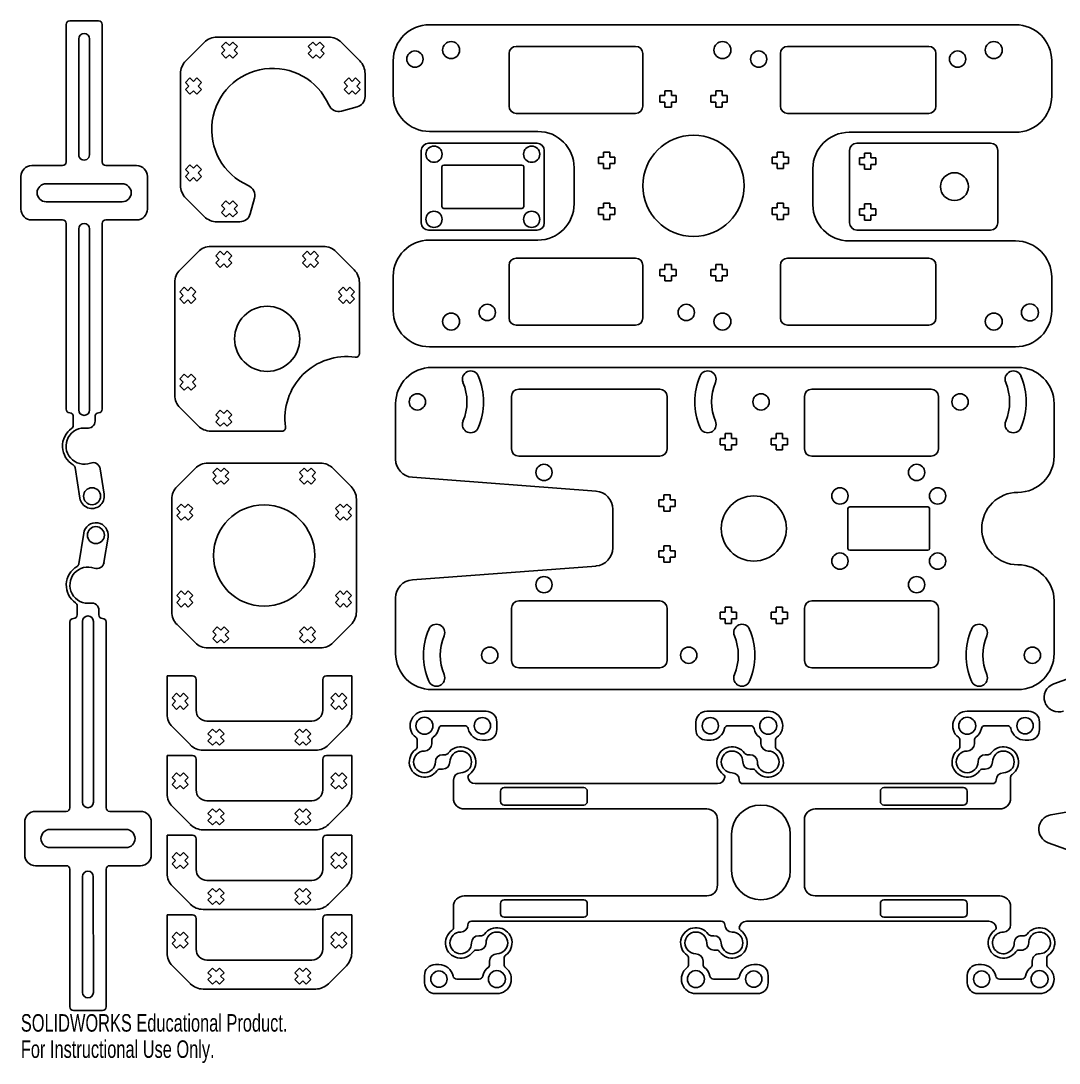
# Model space of a CAD drawing. Header units: millimetres. Extents: x -192 to 283, y -242 to 46.
# Drawn here: x -191.6 to 95.4, y -242.2 to 45.8 of the extents above; entities that cross this region are included whole.
import ezdxf

# ---------------------------------------------------------------- set-up
doc = ezdxf.new("R2010")
doc.units = ezdxf.units.MM
doc.styles.add('SLDTEXTSTYLE0', font='TXT', dxfattribs={"width": 0.7})

msp = doc.modelspace()

# ---------------------------------------------------------------- linework, layer by layer
at = {"color": 7, "linetype": 'Continuous'}
for p, q in [((-179.09, 44.8), (-179.09, 6.8)), ((-170.09, 45.8), (-178.09, 45.8)), ((-169.09, 6.8), (-169.09, 44.8)), ((83.34, 44.73), (-78.66, 44.73)), ((-175.59, 40.8), (-175.6, 8.8)), ((-172.64, 8.8), (-172.59, 40.8)), ((-106.52, 41.28), (-137.38, 41.28)), ((-140.91, 39.81), (-145.98, 34.74)), ((-134.9, 39.95), (-136.17, 38.67)), ((-136.17, 38.67), (-135.22, 37.72)), ((-135.22, 37.72), (-136.17, 36.76)), ((-133.95, 38.99), (-134.9, 39.95)), ((-132.99, 39.95), (-133.95, 38.99)), ((-131.72, 38.67), (-132.99, 39.95)), ((-132.67, 37.72), (-131.72, 38.67)), ((-131.72, 36.76), (-132.67, 37.72)), ((-110.9, 39.95), (-112.17, 38.67)), ((-112.17, 38.67), (-111.22, 37.72)), ((-111.22, 37.72), (-112.17, 36.76)), ((-109.95, 38.99), (-110.9, 39.95)), ((-108.99, 39.95), (-109.95, 38.99)), ((-107.72, 38.67), (-108.99, 39.95)), ((-108.67, 37.72), (-107.72, 38.67)), ((-107.72, 36.76), (-108.67, 37.72)), ((-97.91, 34.74), (-102.98, 39.81)), ((-21.66, 38.73), (-54.66, 38.73)), ((59.34, 38.73), (20.34, 38.73)), ((-136.17, 36.76), (-134.9, 35.49)), ((-134.9, 35.49), (-133.95, 36.45)), ((-133.95, 36.45), (-132.99, 35.49)), ((-132.99, 35.49), (-131.72, 36.76)), ((-112.17, 36.76), (-110.9, 35.49)), ((-110.9, 35.49), (-109.95, 36.45)), ((-109.95, 36.45), (-108.99, 35.49)), ((-108.99, 35.49), (-107.72, 36.76)), ((-88.66, 34.73), (-88.66, 25.23)), ((-56.66, 36.73), (-56.66, 22.23)), ((-19.66, 22.23), (-19.66, 36.73)), ((18.34, 36.73), (18.34, 22.23)), ((61.34, 22.23), (61.34, 36.73)), ((93.34, 25), (93.34, 34.73)), ((-147.45, 31.21), (-147.45, 0.35)), ((-144.84, 30.01), (-146.12, 28.73)), ((-143.89, 29.05), (-144.84, 30.01)), ((-142.93, 30.01), (-143.89, 29.05)), ((-141.66, 28.73), (-142.93, 30.01)), ((-100.96, 30.01), (-102.23, 28.73)), ((-100.01, 29.05), (-100.96, 30.01)), ((-99.05, 30.01), (-100.01, 29.05)), ((-97.78, 28.73), (-99.05, 30.01)), ((-96.45, 24.91), (-96.45, 31.21)), ((-146.12, 28.73), (-145.16, 27.78)), ((-145.16, 27.78), (-146.12, 26.82)), ((-146.12, 26.82), (-144.84, 25.55)), ((-144.84, 25.55), (-143.89, 26.5)), ((-143.89, 26.5), (-142.93, 25.55)), ((-142.93, 25.55), (-141.66, 26.82)), ((-142.62, 27.78), (-141.66, 28.73)), ((-141.66, 26.82), (-142.62, 27.78)), ((-102.23, 28.73), (-101.28, 27.78)), ((-101.28, 27.78), (-102.23, 26.82)), ((-102.23, 26.82), (-100.96, 25.55)), ((-100.96, 25.55), (-100.01, 26.5)), ((-100.01, 26.5), (-99.05, 25.55)), ((-99.05, 25.55), (-97.78, 26.82)), ((-98.73, 27.78), (-97.78, 28.73)), ((-97.78, 26.82), (-98.73, 27.78)), ((-13.59, 26.48), (-13.59, 25.13)), ((-11.79, 26.48), (-13.59, 26.48)), ((-11.79, 25.13), (-11.79, 26.48)), ((0.47, 26.48), (0.47, 25.13)), ((2.27, 26.48), (0.47, 26.48)), ((2.27, 25.13), (2.27, 26.48)), ((-14.94, 25.13), (-14.94, 23.33)), ((-13.59, 25.13), (-14.94, 25.13)), ((-14.94, 23.33), (-13.59, 23.33)), ((-13.59, 23.33), (-13.59, 21.98)), ((-10.44, 25.13), (-11.79, 25.13)), ((-11.79, 23.33), (-10.44, 23.33)), ((-11.79, 21.98), (-11.79, 23.33)), ((-10.44, 23.33), (-10.44, 25.13)), ((-0.88, 25.13), (-0.88, 23.33)), ((0.47, 25.13), (-0.88, 25.13)), ((-0.88, 23.33), (0.47, 23.33)), ((0.47, 23.33), (0.47, 21.98)), ((3.62, 25.13), (2.27, 25.13)), ((2.27, 23.33), (3.62, 23.33)), ((2.27, 21.98), (2.27, 23.33)), ((3.62, 23.33), (3.62, 25.13)), ((-102.95, 20.87), (-98.67, 22.01)), ((-54.66, 20.23), (-21.66, 20.23)), ((-13.59, 21.98), (-11.79, 21.98)), ((0.47, 21.98), (2.27, 21.98)), ((20.34, 20.23), (59.34, 20.23)), ((-78.66, 15.23), (-48.66, 15.23)), ((37.34, 15), (83.34, 15)), ((-48.9, 11.96), (-78.9, 11.96)), ((76.47, 12), (39.47, 12)), ((-80.9, 9.96), (-80.9, -10.04)), ((-46.9, -10.04), (-46.9, 9.96)), ((-30.56, 9.51), (-30.56, 8.16)), ((-28.76, 9.51), (-30.56, 9.51)), ((-28.76, 8.16), (-28.76, 9.51)), ((17.44, 9.51), (17.44, 8.16)), ((19.24, 9.51), (17.44, 9.51)), ((19.24, 8.16), (19.24, 9.51)), ((37.47, 10), (37.47, -10)), ((41.57, 9.28), (41.57, 7.93)), ((43.37, 9.28), (41.57, 9.28)), ((43.37, 7.93), (43.37, 9.28)), ((78.47, -10), (78.47, 10)), ((-180.09, 5.8), (-188.59, 5.8)), ((-159.59, 5.8), (-168.09, 5.8)), ((-144.84, 6.01), (-146.12, 4.73)), ((-143.89, 5.05), (-144.84, 6.01)), ((-142.93, 6.01), (-143.89, 5.05)), ((-141.66, 4.73), (-142.93, 6.01)), ((-53.1, 5.96), (-74.7, 5.96)), ((-31.91, 8.16), (-31.91, 6.36)), ((-30.56, 8.16), (-31.91, 8.16)), ((-31.91, 6.36), (-30.56, 6.36)), ((-30.56, 6.36), (-30.56, 5.01)), ((-27.41, 8.16), (-28.76, 8.16)), ((-28.76, 6.36), (-27.41, 6.36)), ((-28.76, 5.01), (-28.76, 6.36)), ((-27.41, 6.36), (-27.41, 8.16)), ((16.09, 8.16), (16.09, 6.36)), ((17.44, 8.16), (16.09, 8.16)), ((16.09, 6.36), (17.44, 6.36)), ((17.44, 6.36), (17.44, 5.01)), ((20.59, 8.16), (19.24, 8.16)), ((19.24, 6.36), (20.59, 6.36)), ((19.24, 5.01), (19.24, 6.36)), ((20.59, 6.36), (20.59, 8.16)), ((40.22, 7.93), (40.22, 6.13)), ((41.57, 7.93), (40.22, 7.93)), ((40.22, 6.13), (41.57, 6.13)), ((41.57, 6.13), (41.57, 4.78)), ((44.72, 7.93), (43.37, 7.93)), ((43.37, 4.78), (43.37, 6.13)), ((43.37, 6.13), (44.72, 6.13)), ((44.72, 6.13), (44.72, 7.93)), ((-146.12, 4.73), (-145.16, 3.78)), ((-145.16, 3.78), (-146.12, 2.82)), ((-142.62, 3.78), (-141.66, 4.73)), ((-141.66, 2.82), (-142.62, 3.78)), ((-75.2, 5.46), (-75.2, -5.54)), ((-52.6, -5.54), (-52.6, 5.46)), ((-38.66, 5.23), (-38.66, -4.77)), ((-30.56, 5.01), (-28.76, 5.01)), ((17.44, 5.01), (19.24, 5.01)), ((27.34, -5), (27.34, 5)), ((41.57, 4.78), (43.37, 4.78)), ((-191.59, 2.8), (-191.59, -6.2)), ((-163.59, 0.8), (-184.59, 0.8)), ((-156.59, -6.2), (-156.59, 2.8)), ((-146.12, 2.82), (-144.84, 1.55)), ((-144.84, 1.55), (-143.89, 2.5)), ((-143.89, 2.5), (-142.93, 1.55)), ((-142.93, 1.55), (-141.66, 2.82)), ((-184.59, -4.2), (-163.59, -4.2)), ((-145.98, -3.19), (-140.91, -8.26)), ((-134.9, -3.94), (-136.17, -5.21)), ((-136.17, -5.21), (-135.22, -6.16)), ((-133.95, -4.89), (-134.9, -3.94)), ((-132.99, -3.94), (-133.95, -4.89)), ((-131.72, -5.21), (-132.99, -3.94)), ((-132.67, -6.16), (-131.72, -5.21)), ((-128.18, -7.5), (-127.04, -3.22)), ((-30.56, -4.55), (-30.56, -5.9)), ((-28.76, -4.55), (-30.56, -4.55)), ((-28.76, -5.9), (-28.76, -4.55)), ((17.44, -4.55), (17.44, -5.9)), ((19.24, -4.55), (17.44, -4.55)), ((19.24, -5.9), (19.24, -4.55)), ((41.57, -4.78), (41.57, -6.13)), ((43.37, -4.78), (41.57, -4.78)), ((43.37, -6.13), (43.37, -4.78)), ((-135.22, -6.16), (-136.17, -7.12)), ((-136.17, -7.12), (-134.9, -8.39)), ((-134.9, -8.39), (-133.95, -7.44)), ((-133.95, -7.44), (-132.99, -8.39)), ((-132.99, -8.39), (-131.72, -7.12)), ((-131.72, -7.12), (-132.67, -6.16)), ((-74.7, -6.04), (-53.1, -6.04)), ((-31.91, -5.9), (-31.91, -7.7)), ((-30.56, -5.9), (-31.91, -5.9)), ((-31.91, -7.7), (-30.56, -7.7)), ((-30.56, -7.7), (-30.56, -9.05)), ((-27.41, -5.9), (-28.76, -5.9)), ((-28.76, -7.7), (-27.41, -7.7)), ((-28.76, -9.05), (-28.76, -7.7)), ((-27.41, -7.7), (-27.41, -5.9)), ((16.09, -5.9), (16.09, -7.7)), ((17.44, -5.9), (16.09, -5.9)), ((16.09, -7.7), (17.44, -7.7)), ((17.44, -7.7), (17.44, -9.05)), ((20.59, -5.9), (19.24, -5.9)), ((19.24, -7.7), (20.59, -7.7)), ((19.24, -9.05), (19.24, -7.7)), ((20.59, -7.7), (20.59, -5.9)), ((40.22, -6.13), (40.22, -7.93)), ((41.57, -6.13), (40.22, -6.13)), ((40.22, -7.93), (41.57, -7.93)), ((41.57, -7.93), (41.57, -9.28)), ((44.72, -6.13), (43.37, -6.13)), ((43.37, -7.93), (44.72, -7.93)), ((43.37, -9.28), (43.37, -7.93)), ((44.72, -7.93), (44.72, -6.13)), ((-188.59, -9.2), (-180.09, -9.2)), ((-179.09, -10.2), (-179.09, -61.51)), ((-169.09, -61.51), (-169.09, -10.2)), ((-168.09, -9.2), (-159.59, -9.2)), ((-137.38, -9.72), (-131.08, -9.72)), ((-30.56, -9.05), (-28.76, -9.05)), ((17.44, -9.05), (19.24, -9.05)), ((41.57, -9.28), (43.37, -9.28)), ((-175.59, -11.7), (-175.59, -61.7)), ((-172.59, -61.7), (-172.59, -11.7)), ((-78.9, -12.04), (-48.9, -12.04)), ((39.47, -12), (76.47, -12)), ((-107.95, -16.55), (-139.08, -16.55)), ((-48.66, -14.77), (-78.66, -14.77)), ((83.34, -15), (37.34, -15)), ((-142.61, -18.01), (-147.55, -22.95)), ((-136.47, -17.88), (-137.74, -19.15)), ((-137.74, -19.15), (-136.79, -20.11)), ((-136.79, -20.11), (-137.74, -21.06)), ((-135.52, -18.84), (-136.47, -17.88)), ((-134.56, -17.88), (-135.52, -18.84)), ((-133.29, -19.15), (-134.56, -17.88)), ((-134.24, -20.11), (-133.29, -19.15)), ((-133.29, -21.06), (-134.24, -20.11)), ((-112.47, -17.88), (-113.74, -19.15)), ((-113.74, -19.15), (-112.79, -20.11)), ((-112.79, -20.11), (-113.74, -21.06)), ((-111.52, -18.84), (-112.47, -17.88)), ((-110.56, -17.88), (-111.52, -18.84)), ((-109.29, -19.15), (-110.56, -17.88)), ((-110.24, -20.11), (-109.29, -19.15)), ((-109.29, -21.06), (-110.24, -20.11)), ((-99.48, -22.95), (-104.42, -18.01)), ((-21.66, -19.77), (-54.66, -19.77)), ((59.34, -19.77), (20.34, -19.77)), ((-137.74, -21.06), (-136.47, -22.34)), ((-136.47, -22.34), (-135.52, -21.38)), ((-135.52, -21.38), (-134.56, -22.34)), ((-134.56, -22.34), (-133.29, -21.06)), ((-113.74, -21.06), (-112.47, -22.34)), ((-112.47, -22.34), (-111.52, -21.38)), ((-111.52, -21.38), (-110.56, -22.34)), ((-110.56, -22.34), (-109.29, -21.06)), ((-56.66, -21.77), (-56.66, -36.27)), ((-19.66, -36.27), (-19.66, -21.77)), ((-13.59, -22.87), (-14.94, -22.87)), ((-14.94, -22.87), (-14.94, -24.67)), ((-13.59, -21.52), (-13.59, -22.87)), ((-11.79, -21.52), (-13.59, -21.52)), ((-11.79, -22.87), (-11.79, -21.52)), ((-10.44, -22.87), (-11.79, -22.87)), ((-10.44, -24.67), (-10.44, -22.87)), ((-0.88, -22.87), (-0.88, -24.67)), ((0.47, -22.87), (-0.88, -22.87)), ((0.47, -21.52), (0.47, -22.87)), ((2.27, -21.52), (0.47, -21.52)), ((2.27, -22.87), (2.27, -21.52)), ((3.62, -22.87), (2.27, -22.87)), ((3.62, -24.67), (3.62, -22.87)), ((18.34, -21.77), (18.34, -36.27)), ((61.34, -36.27), (61.34, -21.77)), ((-88.66, -24.77), (-88.66, -34.27)), ((-14.94, -24.67), (-13.59, -24.67)), ((-13.59, -24.67), (-13.59, -26.02)), ((-11.79, -24.67), (-10.44, -24.67)), ((-11.79, -26.02), (-11.79, -24.67)), ((-0.88, -24.67), (0.47, -24.67)), ((0.47, -24.67), (0.47, -26.02)), ((2.27, -24.67), (3.62, -24.67)), ((2.27, -26.02), (2.27, -24.67)), ((93.34, -34.27), (93.34, -25)), ((-149.02, -26.49), (-149.02, -57.61)), ((-146.41, -27.82), (-147.68, -29.1)), ((-145.46, -28.78), (-146.41, -27.82)), ((-144.5, -27.82), (-145.46, -28.78)), ((-143.23, -29.1), (-144.5, -27.82)), ((-102.53, -27.82), (-103.8, -29.1)), ((-101.57, -28.78), (-102.53, -27.82)), ((-100.62, -27.82), (-101.57, -28.78)), ((-99.35, -29.1), (-100.62, -27.82)), ((-98.02, -46.16), (-98.02, -26.49)), ((-13.59, -26.02), (-11.79, -26.02)), ((0.47, -26.02), (2.27, -26.02)), ((-147.68, -29.1), (-146.73, -30.05)), ((-146.73, -30.05), (-147.68, -31)), ((-147.68, -31), (-146.41, -32.28)), ((-146.41, -32.28), (-145.46, -31.32)), ((-145.46, -31.32), (-144.5, -32.28)), ((-144.5, -32.28), (-143.23, -31)), ((-144.18, -30.05), (-143.23, -29.1)), ((-143.23, -31), (-144.18, -30.05)), ((-103.8, -29.1), (-102.85, -30.05)), ((-102.85, -30.05), (-103.8, -31)), ((-103.8, -31), (-102.53, -32.28)), ((-102.53, -32.28), (-101.57, -31.32)), ((-101.57, -31.32), (-100.62, -32.28)), ((-100.62, -32.28), (-99.35, -31)), ((-100.3, -30.05), (-99.35, -29.1)), ((-99.35, -31), (-100.3, -30.05)), ((-54.66, -38.27), (-21.66, -38.27)), ((20.34, -38.27), (59.34, -38.27)), ((-78.66, -44.27), (83.34, -44.27)), ((-146.41, -51.82), (-147.68, -53.1)), ((-145.46, -52.78), (-146.41, -51.82)), ((-144.5, -51.82), (-145.46, -52.78)), ((-143.23, -53.1), (-144.5, -51.82)), ((84.01, -49.97), (-77.99, -49.97)), ((-147.68, -53.1), (-146.73, -54.05)), ((-146.73, -54.05), (-147.68, -55)), ((-144.18, -54.05), (-143.23, -53.1)), ((-143.23, -55), (-144.18, -54.05)), ((-147.68, -55), (-146.41, -56.28)), ((-146.41, -56.28), (-145.46, -55.32)), ((-145.46, -55.32), (-144.5, -56.28)), ((-144.5, -56.28), (-143.23, -55)), ((-14.99, -55.97), (-53.99, -55.97)), ((60.01, -55.97), (27.01, -55.97)), ((-87.99, -59.97), (-87.99, -75.33)), ((-55.99, -57.97), (-55.99, -72.47)), ((-12.99, -72.47), (-12.99, -57.97)), ((25.01, -57.97), (25.01, -72.47)), ((62.01, -72.47), (62.01, -57.97)), ((94.01, -74.47), (94.01, -59.97)), ((-147.55, -61.15), (-142.61, -66.09)), ((-136.47, -61.76), (-137.74, -63.04)), ((-137.74, -63.04), (-136.79, -63.99)), ((-135.52, -62.72), (-136.47, -61.76)), ((-134.56, -61.76), (-135.52, -62.72)), ((-133.29, -63.04), (-134.56, -61.76)), ((-134.24, -63.99), (-133.29, -63.04)), ((-177.09, -63.51), (-177.09, -65.96)), ((-171.09, -64.77), (-171.09, -63.51)), ((-136.79, -63.99), (-137.74, -64.95)), ((-137.74, -64.95), (-136.47, -66.22)), ((-136.47, -66.22), (-135.52, -65.26)), ((-135.52, -65.26), (-134.56, -66.22)), ((-134.56, -66.22), (-133.29, -64.95)), ((-133.29, -64.95), (-134.24, -63.99)), ((-139.08, -67.55), (-119.41, -67.55)), ((3.08, -68.22), (3.08, -69.57)), ((4.88, -68.22), (3.08, -68.22)), ((4.88, -69.57), (4.88, -68.22)), ((17.14, -68.22), (17.14, -69.57)), ((18.94, -68.22), (17.14, -68.22)), ((18.94, -69.57), (18.94, -68.22)), ((3.08, -69.57), (1.73, -69.57)), ((1.73, -69.57), (1.73, -71.37)), ((1.73, -71.37), (3.08, -71.37)), ((3.08, -71.37), (3.08, -72.72)), ((6.23, -69.57), (4.88, -69.57)), ((4.88, -71.37), (6.23, -71.37)), ((4.88, -72.72), (4.88, -71.37)), ((6.23, -71.37), (6.23, -69.57)), ((15.79, -69.57), (15.79, -71.37)), ((17.14, -69.57), (15.79, -69.57)), ((15.79, -71.37), (17.14, -71.37)), ((17.14, -71.37), (17.14, -72.72)), ((20.29, -69.57), (18.94, -69.57)), ((18.94, -71.37), (20.29, -71.37)), ((18.94, -72.72), (18.94, -71.37)), ((20.29, -71.37), (20.29, -69.57)), ((-53.99, -74.47), (-14.99, -74.47)), ((3.08, -72.72), (4.88, -72.72)), ((17.14, -72.72), (18.94, -72.72)), ((27.01, -74.47), (60.01, -74.47)), ((-176.61, -77.61), (-175.28, -86.06)), ((-108.78, -76.42), (-139.91, -76.42)), ((-168.56, -85.01), (-169.67, -77.95)), ((-143.44, -77.89), (-148.38, -82.83)), ((-137.3, -77.75), (-138.57, -79.03)), ((-138.57, -79.03), (-137.62, -79.98)), ((-137.62, -79.98), (-138.57, -80.94)), ((-136.35, -78.71), (-137.3, -77.75)), ((-135.39, -77.75), (-136.35, -78.71)), ((-134.12, -79.03), (-135.39, -77.75)), ((-135.07, -79.98), (-134.12, -79.03)), ((-134.12, -80.94), (-135.07, -79.98)), ((-113.3, -77.75), (-114.57, -79.03)), ((-114.57, -79.03), (-113.62, -79.98)), ((-113.62, -79.98), (-114.57, -80.94)), ((-112.35, -78.71), (-113.3, -77.75)), ((-111.39, -77.75), (-112.35, -78.71)), ((-110.12, -79.03), (-111.39, -77.75)), ((-111.07, -79.98), (-110.12, -79.03)), ((-110.12, -80.94), (-111.07, -79.98)), ((-100.31, -82.83), (-105.25, -77.89)), ((-83.36, -80.32), (-32.61, -84.12)), ((-138.57, -80.94), (-137.3, -82.21)), ((-137.3, -82.21), (-136.35, -81.26)), ((-136.35, -81.26), (-135.39, -82.21)), ((-135.39, -82.21), (-134.12, -80.94)), ((-114.57, -80.94), (-113.3, -82.21)), ((-113.3, -82.21), (-112.35, -81.26)), ((-112.35, -81.26), (-111.39, -82.21)), ((-111.39, -82.21), (-110.12, -80.94)), ((-149.85, -86.36), (-149.85, -117.49)), ((-98.85, -117.49), (-98.85, -86.36)), ((-13.89, -85.19), (-13.89, -86.54)), ((-12.09, -85.19), (-13.89, -85.19)), ((-12.09, -86.54), (-12.09, -85.19)), ((-147.24, -87.7), (-148.52, -88.97)), ((-148.52, -88.97), (-147.56, -89.92)), ((-146.29, -88.65), (-147.24, -87.7)), ((-145.33, -87.7), (-146.29, -88.65)), ((-144.06, -88.97), (-145.33, -87.7)), ((-145.01, -89.92), (-144.06, -88.97)), ((-103.36, -87.7), (-104.63, -88.97)), ((-104.63, -88.97), (-103.68, -89.92)), ((-102.41, -88.65), (-103.36, -87.7)), ((-101.45, -87.7), (-102.41, -88.65)), ((-100.18, -88.97), (-101.45, -87.7)), ((-101.13, -89.92), (-100.18, -88.97)), ((-27.99, -89.11), (-27.99, -99.83)), ((-13.89, -86.54), (-15.24, -86.54)), ((-15.24, -86.54), (-15.24, -88.34)), ((-15.24, -88.34), (-13.89, -88.34)), ((-13.89, -88.34), (-13.89, -89.69)), ((-10.74, -86.54), (-12.09, -86.54)), ((-12.09, -88.34), (-10.74, -88.34)), ((-12.09, -89.69), (-12.09, -88.34)), ((-10.74, -88.34), (-10.74, -86.54)), ((37.01, -88.97), (37.01, -99.97)), ((59.11, -88.47), (37.51, -88.47)), ((59.61, -99.97), (59.61, -88.97)), ((-147.56, -89.92), (-148.52, -90.88)), ((-148.52, -90.88), (-147.24, -92.15)), ((-147.24, -92.15), (-146.29, -91.2)), ((-146.29, -91.2), (-145.33, -92.15)), ((-145.33, -92.15), (-144.06, -90.88)), ((-144.06, -90.88), (-145.01, -89.92)), ((-103.68, -89.92), (-104.63, -90.88)), ((-104.63, -90.88), (-103.36, -92.15)), ((-103.36, -92.15), (-102.41, -91.2)), ((-102.41, -91.2), (-101.45, -92.15)), ((-101.45, -92.15), (-100.18, -90.88)), ((-100.18, -90.88), (-101.13, -89.92)), ((-13.89, -89.69), (-12.09, -89.69)), ((-175.54, -104.2), (-174.22, -95.75)), ((-167.5, -96.81), (-168.61, -103.86)), ((-15.24, -100.6), (-15.24, -102.4)), ((-13.89, -100.6), (-15.24, -100.6)), ((-13.89, -99.25), (-13.89, -100.6)), ((-12.09, -99.25), (-13.89, -99.25)), ((-12.09, -100.6), (-12.09, -99.25)), ((-10.74, -100.6), (-12.09, -100.6)), ((-10.74, -102.4), (-10.74, -100.6)), ((37.51, -100.47), (59.11, -100.47)), ((-15.24, -102.4), (-13.89, -102.4)), ((-13.89, -102.4), (-13.89, -103.75)), ((-12.09, -102.4), (-10.74, -102.4)), ((-12.09, -103.75), (-12.09, -102.4)), ((-32.61, -104.82), (-83.36, -108.62)), ((-13.89, -103.75), (-12.09, -103.75)), ((-147.24, -111.7), (-148.52, -112.97)), ((-146.29, -112.65), (-147.24, -111.7)), ((-145.33, -111.7), (-146.29, -112.65)), ((-144.06, -112.97), (-145.33, -111.7)), ((-103.36, -111.7), (-104.63, -112.97)), ((-102.41, -112.65), (-103.36, -111.7)), ((-101.45, -111.7), (-102.41, -112.65)), ((-100.18, -112.97), (-101.45, -111.7)), ((-148.52, -112.97), (-147.56, -113.92)), ((-147.56, -113.92), (-148.52, -114.88)), ((-148.52, -114.88), (-147.24, -116.15)), ((-145.33, -116.15), (-144.06, -114.88)), ((-145.01, -113.92), (-144.06, -112.97)), ((-144.06, -114.88), (-145.01, -113.92)), ((-104.63, -112.97), (-103.68, -113.92)), ((-103.68, -113.92), (-104.63, -114.88)), ((-104.63, -114.88), (-103.36, -116.15)), ((-101.45, -116.15), (-100.18, -114.88)), ((-101.13, -113.92), (-100.18, -112.97)), ((-100.18, -114.88), (-101.13, -113.92)), ((-87.99, -113.61), (-87.99, -128.97)), ((-14.99, -114.47), (-53.99, -114.47)), ((60.01, -114.47), (27.01, -114.47)), ((94.01, -128.97), (94.01, -114.47)), ((-176.03, -118.31), (-176.03, -115.85)), ((-170.03, -117.04), (-170.03, -118.31)), ((-147.24, -116.15), (-146.29, -115.2)), ((-146.29, -115.2), (-145.33, -116.15)), ((-103.36, -116.15), (-102.41, -115.2)), ((-102.41, -115.2), (-101.45, -116.15)), ((-55.99, -116.47), (-55.99, -130.97)), ((-12.99, -130.97), (-12.99, -116.47)), ((1.73, -117.57), (1.73, -119.37)), ((3.08, -117.57), (1.73, -117.57)), ((3.08, -116.22), (3.08, -117.57)), ((4.88, -116.22), (3.08, -116.22)), ((4.88, -117.57), (4.88, -116.22)), ((6.23, -117.57), (4.88, -117.57)), ((6.23, -119.37), (6.23, -117.57)), ((15.79, -117.57), (15.79, -119.37)), ((17.14, -117.57), (15.79, -117.57)), ((17.14, -116.22), (17.14, -117.57)), ((18.94, -116.22), (17.14, -116.22)), ((18.94, -117.57), (18.94, -116.22)), ((20.29, -117.57), (18.94, -117.57)), ((20.29, -119.37), (20.29, -117.57)), ((25.01, -116.47), (25.01, -130.97)), ((62.01, -130.97), (62.01, -116.47)), ((-178.03, -171.61), (-178.03, -120.31)), ((-174.53, -170.11), (-174.53, -120.11)), ((-171.53, -120.11), (-171.53, -170.11)), ((-168.03, -120.31), (-168.03, -171.61)), ((1.73, -119.37), (3.08, -119.37)), ((3.08, -119.37), (3.08, -120.72)), ((3.08, -120.72), (4.88, -120.72)), ((4.88, -119.37), (6.23, -119.37)), ((4.88, -120.72), (4.88, -119.37)), ((15.79, -119.37), (17.14, -119.37)), ((17.14, -119.37), (17.14, -120.72)), ((17.14, -120.72), (18.94, -120.72)), ((18.94, -119.37), (20.29, -119.37)), ((18.94, -120.72), (18.94, -119.37)), ((142.02, -119.85), (93.89, -137.37)), ((-148.38, -121.02), (-143.44, -125.96)), ((-137.3, -121.64), (-138.57, -122.91)), ((-138.57, -122.91), (-137.62, -123.86)), ((-136.35, -122.59), (-137.3, -121.64)), ((-135.39, -121.64), (-136.35, -122.59)), ((-134.12, -122.91), (-135.39, -121.64)), ((-135.07, -123.86), (-134.12, -122.91)), ((-113.3, -121.64), (-114.57, -122.91)), ((-114.57, -122.91), (-113.62, -123.86)), ((-112.35, -122.59), (-113.3, -121.64)), ((-111.39, -121.64), (-112.35, -122.59)), ((-110.12, -122.91), (-111.39, -121.64)), ((-111.07, -123.86), (-110.12, -122.91)), ((-105.25, -125.96), (-100.31, -121.02)), ((-137.62, -123.86), (-138.57, -124.82)), ((-138.57, -124.82), (-137.3, -126.09)), ((-137.3, -126.09), (-136.35, -125.14)), ((-136.35, -125.14), (-135.39, -126.09)), ((-135.39, -126.09), (-134.12, -124.82)), ((-134.12, -124.82), (-135.07, -123.86)), ((-113.62, -123.86), (-114.57, -124.82)), ((-114.57, -124.82), (-113.3, -126.09)), ((-113.3, -126.09), (-112.35, -125.14)), ((-112.35, -125.14), (-111.39, -126.09)), ((-111.39, -126.09), (-110.12, -124.82)), ((-110.12, -124.82), (-111.07, -123.86)), ((-139.91, -127.42), (-108.78, -127.42)), ((-144.14, -135.19), (-151.14, -135.19)), ((-151.14, -135.19), (-151.14, -145.75)), ((-100.14, -135.19), (-107.14, -135.19)), ((-100.14, -145.75), (-100.14, -135.19)), ((-53.99, -132.97), (-14.99, -132.97)), ((27.01, -132.97), (60.01, -132.97)), ((-143.14, -144.69), (-143.14, -136.19)), ((-108.14, -136.19), (-108.14, -144.69)), ((-148.54, -139.96), (-149.81, -141.23)), ((-147.58, -140.92), (-148.54, -139.96)), ((-146.63, -139.96), (-147.58, -140.92)), ((-145.36, -141.23), (-146.63, -139.96)), ((-104.66, -139.96), (-105.93, -141.23)), ((-103.7, -140.92), (-104.66, -139.96)), ((-102.75, -139.96), (-103.7, -140.92)), ((-101.47, -141.23), (-102.75, -139.96)), ((-77.99, -138.97), (84.01, -138.97)), ((-149.81, -141.23), (-148.86, -142.19)), ((-148.86, -142.19), (-149.81, -143.14)), ((-149.81, -143.14), (-148.54, -144.42)), ((-148.54, -144.42), (-147.58, -143.46)), ((-147.58, -143.46), (-146.63, -144.42)), ((-146.63, -144.42), (-145.36, -143.14)), ((-146.31, -142.19), (-145.36, -141.23)), ((-145.36, -143.14), (-146.31, -142.19)), ((-105.93, -141.23), (-104.97, -142.19)), ((-104.97, -142.19), (-105.93, -143.14)), ((-105.93, -143.14), (-104.66, -144.42)), ((-104.66, -144.42), (-103.7, -143.46)), ((-103.7, -143.46), (-102.75, -144.42)), ((-102.75, -144.42), (-101.47, -143.14)), ((-102.43, -142.19), (-101.47, -141.23)), ((-101.47, -143.14), (-102.43, -142.19)), ((-63.02, -144.95), (-80.02, -144.95)), ((14.98, -144.95), (-2.02, -144.95)), ((86.98, -144.95), (69.98, -144.95)), ((-149.68, -149.29), (-144.74, -154.23)), ((-111.14, -147.69), (-140.14, -147.69)), ((-106.54, -154.23), (-101.61, -149.29)), ((-75.12, -148.95), (-68.92, -148.95)), ((-60.02, -149.95), (-60.02, -147.95)), ((-5.02, -147.95), (-5.02, -149.94)), ((3.88, -148.95), (10.08, -148.95)), ((74.88, -148.95), (81.08, -148.95)), ((89.98, -149.95), (89.98, -147.95)), ((-138.6, -149.9), (-139.87, -151.18)), ((-139.87, -151.18), (-138.92, -152.13)), ((-138.92, -152.13), (-139.87, -153.09)), ((-137.64, -150.86), (-138.6, -149.9)), ((-136.69, -149.9), (-137.64, -150.86)), ((-135.42, -151.18), (-136.69, -149.9)), ((-136.37, -152.13), (-135.42, -151.18)), ((-135.42, -153.09), (-136.37, -152.13)), ((-114.6, -149.9), (-115.87, -151.18)), ((-115.87, -151.18), (-114.92, -152.13)), ((-114.92, -152.13), (-115.87, -153.09)), ((-113.64, -150.86), (-114.6, -149.9)), ((-112.69, -149.9), (-113.64, -150.86)), ((-111.42, -151.18), (-112.69, -149.9)), ((-112.37, -152.13), (-111.42, -151.18)), ((-111.42, -153.09), (-112.37, -152.13)), ((-139.87, -153.09), (-138.6, -154.36)), ((-138.6, -154.36), (-137.64, -153.4)), ((-137.64, -153.4), (-136.69, -154.36)), ((-136.69, -154.36), (-135.42, -153.09)), ((-115.87, -153.09), (-114.6, -154.36)), ((-114.6, -154.36), (-113.64, -153.4)), ((-113.64, -153.4), (-112.69, -154.36)), ((-112.69, -154.36), (-111.42, -153.09)), ((-82.02, -152.95), (-82.02, -154.7)), ((-78.02, -153.95), (-78.02, -152.95)), ((-64.02, -152.95), (-63.02, -152.95)), ((-2.01, -152.94), (-0.76, -152.94)), ((12.98, -152.95), (12.98, -153.95)), ((16.98, -154.7), (16.98, -152.95)), ((67.98, -152.95), (67.98, -154.7)), ((71.98, -153.95), (71.98, -152.95)), ((85.98, -152.95), (86.98, -152.95)), ((-144.14, -157.19), (-151.14, -157.19)), ((-151.14, -157.19), (-151.14, -167.75)), ((-143.14, -166.69), (-143.14, -158.19)), ((-141.21, -155.69), (-110.08, -155.69)), ((-108.14, -158.19), (-108.14, -166.69)), ((-100.14, -157.19), (-107.14, -157.19)), ((-100.14, -167.75), (-100.14, -157.19)), ((-74.26, -156.95), (-75.02, -156.95)), ((9.98, -156.95), (9.23, -156.95)), ((75.74, -156.95), (74.98, -156.95)), ((-75.77, -160.95), (-75.02, -160.95)), ((9.98, -160.95), (10.74, -160.95)), ((74.23, -160.95), (74.98, -160.95)), ((-148.54, -161.96), (-149.81, -163.23)), ((-149.81, -163.23), (-148.86, -164.19)), ((-147.58, -162.92), (-148.54, -161.96)), ((-146.63, -161.96), (-147.58, -162.92)), ((-145.36, -163.23), (-146.63, -161.96)), ((-146.31, -164.19), (-145.36, -163.23)), ((-104.66, -161.96), (-105.93, -163.23)), ((-105.93, -163.23), (-104.97, -164.19)), ((-103.7, -162.92), (-104.66, -161.96)), ((-102.75, -161.96), (-103.7, -162.92)), ((-101.47, -163.23), (-102.75, -161.96)), ((-102.43, -164.19), (-101.47, -163.23)), ((-72.02, -163.95), (-72.02, -168.95)), ((81.98, -168.95), (81.98, -163.2)), ((-148.86, -164.19), (-149.81, -165.14)), ((-149.81, -165.14), (-148.54, -166.42)), ((-148.54, -166.42), (-147.58, -165.46)), ((-147.58, -165.46), (-146.63, -166.42)), ((-146.63, -166.42), (-145.36, -165.14)), ((-145.36, -165.14), (-146.31, -164.19)), ((-104.97, -164.19), (-105.93, -165.14)), ((-105.93, -165.14), (-104.66, -166.42)), ((-104.66, -166.42), (-103.7, -165.46)), ((-103.7, -165.46), (-102.75, -166.42)), ((-102.75, -166.42), (-101.47, -165.14)), ((-101.47, -165.14), (-102.43, -164.19)), ((1, -164.95), (-66.03, -164.95)), ((-36.02, -166.05), (-58.02, -166.05)), ((76.98, -164.95), (7.98, -164.95)), ((68.98, -166.05), (46.98, -166.05)), ((-111.14, -169.69), (-140.14, -169.69)), ((-59.02, -167.05), (-59.02, -169.85)), ((-35.02, -169.85), (-35.02, -167.05)), ((45.98, -167.05), (45.98, -169.85)), ((69.98, -169.85), (69.98, -167.05)), ((93.08, -173.58), (127.41, -167.53)), ((-187.53, -172.61), (-179.03, -172.61)), ((-167.03, -172.61), (-158.53, -172.61)), ((-149.68, -171.29), (-144.74, -176.23)), ((-138.6, -171.9), (-139.87, -173.18)), ((-137.64, -172.86), (-138.6, -171.9)), ((-136.69, -171.9), (-137.64, -172.86)), ((-135.42, -173.18), (-136.69, -171.9)), ((-114.6, -171.9), (-115.87, -173.18)), ((-113.64, -172.86), (-114.6, -171.9)), ((-112.69, -171.9), (-113.64, -172.86)), ((-111.42, -173.18), (-112.69, -171.9)), ((-106.54, -176.23), (-101.61, -171.29)), ((-69.02, -171.95), (-2.02, -171.95)), ((-58.02, -170.85), (-36.02, -170.85)), ((27.98, -171.95), (78.98, -171.95)), ((46.98, -170.85), (68.98, -170.85)), ((-190.53, -184.61), (-190.53, -175.61)), ((-155.53, -175.61), (-155.53, -184.61)), ((-139.87, -173.18), (-138.92, -174.13)), ((-138.92, -174.13), (-139.87, -175.09)), ((-139.87, -175.09), (-138.6, -176.36)), ((-138.6, -176.36), (-137.64, -175.4)), ((-137.64, -175.4), (-136.69, -176.36)), ((-136.69, -176.36), (-135.42, -175.09)), ((-136.37, -174.13), (-135.42, -173.18)), ((-135.42, -175.09), (-136.37, -174.13)), ((-115.87, -173.18), (-114.92, -174.13)), ((-114.92, -174.13), (-115.87, -175.09)), ((-115.87, -175.09), (-114.6, -176.36)), ((-114.6, -176.36), (-113.64, -175.4)), ((-113.64, -175.4), (-112.69, -176.36)), ((-112.69, -176.36), (-111.42, -175.09)), ((-112.37, -174.13), (-111.42, -173.18)), ((-111.42, -175.09), (-112.37, -174.13)), ((0.98, -174.95), (0.98, -192.95)), ((24.98, -192.95), (24.98, -174.95)), ((-183.53, -177.61), (-162.53, -177.61)), ((-141.21, -177.69), (-110.08, -177.69)), ((-144.14, -179.19), (-151.14, -179.19)), ((-151.14, -179.19), (-151.14, -189.75)), ((-143.14, -188.69), (-143.14, -180.19)), ((-108.14, -180.19), (-108.14, -188.69)), ((-100.14, -179.19), (-107.14, -179.19)), ((-100.14, -189.75), (-100.14, -179.19)), ((4.88, -178.95), (4.88, -188.95)), ((21.08, -188.95), (21.08, -178.95)), ((168.59, -209.01), (92.4, -181.28)), ((-162.53, -182.61), (-183.53, -182.61)), ((-148.54, -183.96), (-149.81, -185.23)), ((-147.58, -184.92), (-148.54, -183.96)), ((-146.63, -183.96), (-147.58, -184.92)), ((-145.36, -185.23), (-146.63, -183.96)), ((-104.66, -183.96), (-105.93, -185.23)), ((-103.7, -184.92), (-104.66, -183.96)), ((-102.75, -183.96), (-103.7, -184.92)), ((-101.47, -185.23), (-102.75, -183.96)), ((-149.81, -185.23), (-148.86, -186.19)), ((-148.86, -186.19), (-149.81, -187.14)), ((-149.81, -187.14), (-148.54, -188.42)), ((-146.63, -188.42), (-145.36, -187.14)), ((-146.31, -186.19), (-145.36, -185.23)), ((-145.36, -187.14), (-146.31, -186.19)), ((-105.93, -185.23), (-104.97, -186.19)), ((-104.97, -186.19), (-105.93, -187.14)), ((-105.93, -187.14), (-104.66, -188.42)), ((-102.75, -188.42), (-101.47, -187.14)), ((-102.43, -186.19), (-101.47, -185.23)), ((-101.47, -187.14), (-102.43, -186.19)), ((-179.03, -187.61), (-187.53, -187.61)), ((-178.03, -226.61), (-178.03, -188.61)), ((-168.03, -188.61), (-168.03, -226.61)), ((-158.53, -187.61), (-167.03, -187.61)), ((-148.54, -188.42), (-147.58, -187.46)), ((-147.58, -187.46), (-146.63, -188.42)), ((-104.66, -188.42), (-103.7, -187.46)), ((-103.7, -187.46), (-102.75, -188.42)), ((-174.53, -222.61), (-174.53, -190.61)), ((-171.57, -190.61), (-171.53, -222.61)), ((-111.14, -191.69), (-140.14, -191.69)), ((-149.68, -193.29), (-144.74, -198.23)), ((-138.6, -193.9), (-139.87, -195.18)), ((-139.87, -195.18), (-138.92, -196.13)), ((-137.64, -194.86), (-138.6, -193.9)), ((-136.69, -193.9), (-137.64, -194.86)), ((-135.42, -195.18), (-136.69, -193.9)), ((-136.37, -196.13), (-135.42, -195.18)), ((-114.6, -193.9), (-115.87, -195.18)), ((-115.87, -195.18), (-114.92, -196.13)), ((-113.64, -194.86), (-114.6, -193.9)), ((-112.69, -193.9), (-113.64, -194.86)), ((-111.42, -195.18), (-112.69, -193.9)), ((-112.37, -196.13), (-111.42, -195.18)), ((-106.54, -198.23), (-101.61, -193.29)), ((-138.92, -196.13), (-139.87, -197.09)), ((-139.87, -197.09), (-138.6, -198.36)), ((-138.6, -198.36), (-137.64, -197.4)), ((-137.64, -197.4), (-136.69, -198.36)), ((-136.69, -198.36), (-135.42, -197.09)), ((-135.42, -197.09), (-136.37, -196.13)), ((-114.92, -196.13), (-115.87, -197.09)), ((-115.87, -197.09), (-114.6, -198.36)), ((-114.6, -198.36), (-113.64, -197.4)), ((-113.64, -197.4), (-112.69, -198.36)), ((-112.69, -198.36), (-111.42, -197.09)), ((-111.42, -197.09), (-112.37, -196.13)), ((-2.02, -195.95), (-69.02, -195.95)), ((-59.02, -198.05), (-59.02, -200.85)), ((-36.02, -197.05), (-58.02, -197.05)), ((-35.02, -200.85), (-35.02, -198.05)), ((78.98, -195.95), (27.98, -195.95)), ((45.98, -198.05), (45.98, -200.85)), ((68.98, -197.05), (46.98, -197.05)), ((69.98, -200.85), (69.98, -198.05)), ((-144.14, -201.19), (-151.14, -201.19)), ((-151.14, -201.19), (-151.14, -211.75)), ((-141.21, -199.69), (-110.08, -199.69)), ((-100.14, -201.19), (-107.14, -201.19)), ((-100.14, -211.75), (-100.14, -201.19)), ((-72.02, -198.95), (-72.02, -204.7)), ((81.98, -203.95), (81.98, -198.95)), ((-143.14, -210.69), (-143.14, -202.19)), ((-108.14, -202.19), (-108.14, -210.69)), ((-67.02, -202.95), (1.98, -202.95)), ((-58.02, -201.85), (-36.02, -201.85)), ((8.97, -202.95), (76, -202.95)), ((46.98, -201.85), (68.98, -201.85)), ((-148.54, -205.96), (-149.81, -207.23)), ((-149.81, -207.23), (-148.86, -208.19)), ((-147.58, -206.92), (-148.54, -205.96)), ((-146.63, -205.96), (-147.58, -206.92)), ((-145.36, -207.23), (-146.63, -205.96)), ((-146.31, -208.19), (-145.36, -207.23)), ((-104.66, -205.96), (-105.93, -207.23)), ((-105.93, -207.23), (-104.97, -208.19)), ((-103.7, -206.92), (-104.66, -205.96)), ((-102.75, -205.96), (-103.7, -206.92)), ((-101.47, -207.23), (-102.75, -205.96)), ((-102.43, -208.19), (-101.47, -207.23)), ((-64.26, -206.95), (-65.02, -206.95)), ((-0.02, -206.95), (-0.77, -206.95)), ((85.74, -206.95), (84.98, -206.95)), ((-148.86, -208.19), (-149.81, -209.14)), ((-149.81, -209.14), (-148.54, -210.42)), ((-148.54, -210.42), (-147.58, -209.46)), ((-147.58, -209.46), (-146.63, -210.42)), ((-146.63, -210.42), (-145.36, -209.14)), ((-145.36, -209.14), (-146.31, -208.19)), ((-104.97, -208.19), (-105.93, -209.14)), ((-105.93, -209.14), (-104.66, -210.42)), ((-104.66, -210.42), (-103.7, -209.46)), ((-103.7, -209.46), (-102.75, -210.42)), ((-102.75, -210.42), (-101.47, -209.14)), ((-101.47, -209.14), (-102.43, -208.19)), ((-65.77, -210.95), (-65.02, -210.95)), ((-0.02, -210.95), (0.74, -210.95)), ((84.23, -210.95), (84.98, -210.95)), ((-149.68, -215.29), (-144.74, -220.23)), ((-111.14, -213.69), (-140.14, -213.69)), ((-138.6, -215.9), (-139.87, -217.18)), ((-137.64, -216.86), (-138.6, -215.9)), ((-136.69, -215.9), (-137.64, -216.86)), ((-135.42, -217.18), (-136.69, -215.9)), ((-114.6, -215.9), (-115.87, -217.18)), ((-113.64, -216.86), (-114.6, -215.9)), ((-112.69, -215.9), (-113.64, -216.86)), ((-111.42, -217.18), (-112.69, -215.9)), ((-106.54, -220.23), (-101.61, -215.29)), ((-76.02, -214.95), (-77.02, -214.95)), ((-62.02, -213.95), (-62.02, -214.97)), ((-58.02, -214.95), (-58.02, -213.2)), ((-7.02, -213.2), (-7.02, -214.95)), ((-3.02, -214.97), (-3.02, -213.95)), ((11.98, -214.95), (10.98, -214.95)), ((73.98, -214.95), (72.98, -214.95)), ((87.98, -213.95), (87.98, -214.95)), ((91.98, -214.95), (91.98, -213.2)), ((-139.87, -217.18), (-138.92, -218.13)), ((-138.92, -218.13), (-139.87, -219.09)), ((-136.37, -218.13), (-135.42, -217.18)), ((-135.42, -219.09), (-136.37, -218.13)), ((-115.87, -217.18), (-114.92, -218.13)), ((-114.92, -218.13), (-115.87, -219.09)), ((-112.37, -218.13), (-111.42, -217.18)), ((-111.42, -219.09), (-112.37, -218.13)), ((-80.02, -217.95), (-80.02, -219.95)), ((14.98, -219.95), (14.98, -217.95)), ((69.98, -217.95), (69.98, -219.95)), ((-141.21, -221.69), (-110.08, -221.69)), ((-139.87, -219.09), (-138.6, -220.36)), ((-138.6, -220.36), (-137.64, -219.4)), ((-137.64, -219.4), (-136.69, -220.36)), ((-136.69, -220.36), (-135.42, -219.09)), ((-115.87, -219.09), (-114.6, -220.36)), ((-114.6, -220.36), (-113.64, -219.4)), ((-113.64, -219.4), (-112.69, -220.36)), ((-112.69, -220.36), (-111.42, -219.09)), ((-64.9, -218.95), (-71.11, -218.95)), ((6.08, -218.95), (-0.13, -218.95)), ((85.08, -218.95), (78.88, -218.95)), ((-77.02, -222.95), (-60.02, -222.95)), ((-5.02, -222.95), (11.98, -222.95)), ((72.98, -222.95), (89.98, -222.95)), ((-169.03, -227.61), (-177.03, -227.61))]:
    msp.add_line(p, q, dxfattribs=at)
for centre, radius in [((-82.66, 35.23), 2.25), ((-72.66, 37.73), 2.35), ((2.34, 37.73), 2.35), ((12.34, 35.23), 2.25), ((67.34, 35.23), 2.25), ((77.34, 37.73), 2.35), ((-5.66, 0.23), 14), ((-77.4, 8.96), 2.25), ((-50.4, 8.96), 2.25), ((66.47, 0), 3.85), ((-77.4, -9.04), 2.25), ((-50.4, -9.04), 2.25), ((-123.52, -42.05), 9), ((-62.66, -34.77), 2.25), ((-7.66, -34.77), 2.25), ((87.34, -34.77), 2.35), ((-72.66, -37.27), 2.35), ((2.34, -37.27), 2.35), ((77.34, -37.27), 2.35), ((-81.99, -59.47), 2.25), ((13.01, -59.47), 2.25), ((68.01, -59.47), 2.25), ((-46.99, -78.97), 2.25), ((56.01, -78.97), 2.25), ((-171.92, -85.53), 2.35), ((34.81, -85.47), 2.25), ((61.81, -85.47), 2.25), ((11.01, -94.47), 9), ((-124.35, -101.92), 14), ((-170.86, -96.28), 2.35), ((34.81, -103.47), 2.25), ((61.81, -103.47), 2.25), ((-46.99, -109.97), 2.25), ((56.01, -109.97), 2.25), ((-61.99, -129.47), 2.25), ((-6.99, -129.47), 2.25), ((88.01, -129.47), 2.25), ((-80.02, -148.95), 2.35), ((-64.02, -148.95), 2.25), ((-1.02, -148.95), 2.25), ((14.98, -148.95), 2.35), ((69.98, -148.95), 2.35), ((85.98, -148.95), 2.25), ((-76.02, -218.95), 2.25), ((-60.02, -218.95), 2.35), ((-5.02, -218.95), 2.35), ((10.98, -218.95), 2.25), ((73.98, -218.95), 2.25), ((89.98, -218.95), 2.35)]:
    msp.add_circle(centre, radius, dxfattribs=at)
for centre, radius, start, end in [((-178.09, 44.8), 1, 90, 180), ((-170.09, 44.8), 1, 0, 90), ((-78.66, 34.73), 10, 90, 180), ((83.34, 34.73), 10, 0, 90), ((-174.09, 40.8), 1.5, 0, 179.9923), ((-137.38, 36.28), 5, 90, 135), ((-106.52, 36.28), 5, 45, 90), ((-54.66, 36.73), 2, 90, 180), ((-21.66, 36.73), 2, 0, 90), ((20.34, 36.73), 2, 90, 180), ((59.34, 36.73), 2, 0, 90), ((-142.45, 31.21), 5, 135, 180), ((-101.45, 31.21), 5, 0, 45), ((-121.95, 15.78), 16.9, 23.6706, 246.3294), ((-99.45, 24.91), 3, 285, 0), ((-78.66, 25.23), 10, 180, 270), ((83.34, 25), 10, 270, 0), ((-103.72, 23.77), 3, 203.6706, 285), ((-54.66, 22.23), 2, 180, 270), ((-21.66, 22.23), 2, 270, 0), ((20.34, 22.23), 2, 180, 270), ((59.34, 22.23), 2, 270, 0), ((-48.66, 5.23), 10, 0, 90), ((37.34, 5), 10, 90, 180), ((-78.9, 9.96), 2, 90, 180), ((-48.9, 9.96), 2, 0, 90), ((39.47, 10), 2, 90, 180), ((76.47, 10), 2, 0, 90), ((-174.12, 8.8), 1.48, 179.9964, 359.9964), ((-188.59, 2.8), 3, 90, 180), ((-180.09, 6.8), 1, 270, 360), ((-168.09, 6.8), 1, 180, 270), ((-159.59, 2.8), 3, 0, 90), ((-74.7, 5.46), 0.5, 90, 180), ((-53.1, 5.46), 0.5, 0, 90), ((-184.59, -1.7), 2.5, 90, 270), ((-163.59, -1.7), 2.5, 270, 90), ((-142.45, 0.35), 5, 180, 225), ((-129.94, -2.45), 3, 345, 66.3294), ((-74.7, -5.54), 0.5, 180, 270), ((-53.1, -5.54), 0.5, 270, 0), ((-48.66, -4.77), 10, 270, 0), ((37.34, -5), 10, 180, 270), ((-188.59, -6.2), 3, 180, 270), ((-159.59, -6.2), 3, 270, 0), ((-137.38, -4.72), 5, 225, 270), ((-131.08, -6.72), 3, 270, 345), ((-180.09, -10.2), 1, 0, 90), ((-174.09, -11.7), 1.5, 0, 180), ((-168.09, -10.2), 1, 90, 180), ((-78.9, -10.04), 2, 180, 270), ((-48.9, -10.04), 2, 270, 0), ((39.47, -10), 2, 180, 270), ((76.47, -10), 2, 270, 0), ((-139.08, -21.55), 5, 90, 135), ((-107.95, -21.55), 5, 45, 90), ((-78.66, -24.77), 10, 90, 180), ((83.34, -25), 10, 0, 90), ((-54.66, -21.77), 2, 90, 180), ((-21.66, -21.77), 2, 0, 90), ((20.34, -21.77), 2, 90, 180), ((59.34, -21.77), 2, 0, 90), ((-144.02, -26.49), 5, 135, 180), ((-103.02, -26.49), 5, 0, 45), ((-78.66, -34.27), 10, 180, 270), ((83.34, -34.27), 10, 270, 0), ((-54.66, -36.27), 2, 180, 270), ((-21.66, -36.27), 2, 270, 0), ((20.34, -36.27), 2, 180, 270), ((59.34, -36.27), 2, 270, 0), ((-101.59, -63.97), 17, 81.7602, 188.2398), ((-99.02, -46.16), 1, 261.7602, 0), ((-77.99, -59.97), 10, 90, 180), ((-67.26, -53.22), 2.3, 23, 203), ((-1.72, -53.22), 2.3, 337, 157), ((82.74, -53.22), 2.3, 23, 203), ((84.01, -59.97), 10, 0, 90), ((-81.99, -59.47), 13.7, 337, 23), ((-81.99, -59.47), 18.3, 337, 23), ((13.01, -59.47), 18.3, 157, 203), ((13.01, -59.47), 13.7, 157, 203), ((68.01, -59.47), 13.7, 337, 23), ((68.01, -59.47), 18.3, 337, 23), ((-53.99, -57.97), 2, 90, 180), ((-14.99, -57.97), 2, 0, 90), ((27.01, -57.97), 2, 90, 180), ((60.01, -57.97), 2, 0, 90), ((-144.02, -57.61), 5, 180, 225), ((-178.09, -61.51), 1, 180, 270), ((-178.09, -63.51), 1, 0, 90), ((-174.09, -61.7), 1.5, 180, 0), ((-170.09, -63.51), 1, 90, 180), ((-170.09, -61.51), 1, 270, 0), ((-178.09, -65.96), 1, 304.8499, 0), ((-173.09, -64.77), 2, 261.7868, 0), ((-139.08, -62.55), 5, 225, 270), ((-67.26, -65.72), 2.3, 157, 337), ((-1.72, -65.72), 2.3, 203, 23), ((82.74, -65.72), 2.3, 157, 337), ((-174.09, -71.7), 6, 124.8499, 239.9859), ((-174.09, -71.7), 5, 81.7868, 290.4677), ((-119.41, -66.55), 1, 270, 8.2398), ((-53.99, -72.47), 2, 180, 270), ((-14.99, -72.47), 2, 270, 0), ((27.01, -72.47), 2, 180, 270), ((60.01, -72.47), 2, 270, 0), ((84.01, -74.47), 10, 270, 0), ((-177.6, -77.76), 1, 8.9307, 59.9859), ((-171.65, -78.26), 2, 8.9307, 110.4677), ((-139.91, -81.42), 5, 90, 135), ((-108.78, -81.42), 5, 45, 90), ((-82.99, -75.33), 5, 180, 265.7108), ((-144.85, -86.36), 5, 135, 180), ((-103.85, -86.36), 5, 0, 45), ((-171.92, -85.53), 3.4, 188.9307, 8.9307), ((-32.99, -89.11), 5, 0, 85.7108), ((84.01, -94.47), 10, 90, 180), ((37.51, -88.97), 0.5, 90, 180), ((59.11, -88.97), 0.5, 0, 90), ((-170.86, -96.28), 3.4, 351.0693, 171.0693), ((84.01, -94.47), 10, 180, 270), ((-32.99, -99.83), 5, 274.2892, 0), ((37.51, -99.97), 0.5, 180, 270), ((59.11, -99.97), 0.5, 270, 0), ((-173.03, -110.11), 6, 120.0141, 235.1501), ((-173.03, -110.11), 5, 69.5323, 278.2132), ((-176.53, -104.05), 1, 300.0141, 351.0693), ((-170.58, -103.55), 2, 249.5323, 351.0693), ((84.01, -114.47), 10, 0, 90), ((-82.99, -113.61), 5, 94.2892, 180), ((-177.03, -115.85), 1, 0, 55.1501), ((-172.03, -117.04), 2, 0, 98.2132), ((-53.99, -116.47), 2, 90, 180), ((-14.99, -116.47), 2, 360, 90), ((27.01, -116.47), 2, 90, 180), ((60.01, -116.47), 2, 0, 90), ((-144.85, -117.49), 5, 180, 225), ((-103.85, -117.49), 5, 315, 0), ((-177.03, -120.31), 1, 90, 180), ((-177.03, -118.31), 1, 270, 0), ((-173.03, -120.11), 1.5, 360, 180), ((-169.03, -118.31), 1, 180, 270), ((-169.03, -120.31), 1, 0, 90), ((-76.72, -123.22), 2.3, 337, 157), ((7.74, -123.22), 2.3, 23, 203), ((73.28, -123.22), 2.3, 337, 157), ((-61.99, -129.47), 18.3, 157, 203), ((-6.99, -129.47), 18.3, 337, 23), ((88.01, -129.47), 18.3, 157, 203), ((-139.91, -122.42), 5, 225, 270), ((-108.78, -122.42), 5, 270, 315), ((-61.99, -129.47), 13.7, 157, 203), ((-6.99, -129.47), 13.7, 337, 23), ((88.01, -129.47), 13.7, 157, 203), ((-77.99, -128.97), 10, 180, 270), ((84.01, -128.97), 10, 270, 0), ((-53.99, -130.97), 2, 180, 270), ((-14.99, -130.97), 2, 270, 0), ((27.01, -130.97), 2, 180, 270), ((60.01, -130.97), 2, 270, 0), ((-144.14, -136.19), 1, 0, 90), ((-107.14, -136.19), 1, 90, 180), ((-76.72, -135.72), 2.3, 203, 23), ((7.74, -135.72), 2.3, 157, 337), ((73.28, -135.72), 2.3, 203, 23), ((95.26, -141.13), 4, 110, 200), ((95.26, -141.13), 4, 200, 290), ((-146.14, -145.75), 5, 180, 225), ((-140.14, -144.69), 3, 180, 270), ((-111.14, -144.69), 3, 270, 0), ((-105.14, -145.75), 5, 315, 0), ((-80.02, -148.95), 4, 90, 233.1301), ((-63.02, -147.95), 3, 0, 90), ((-2.02, -147.95), 3, 90, 180), ((14.98, -148.95), 4, 306.8699, 90), ((69.98, -148.95), 4, 90, 233.1301), ((86.98, -147.95), 3, 0, 90), ((-75.12, -149.95), 1, 90, 168.463), ((-68.92, -149.95), 1, 11.537, 90), ((3.88, -149.95), 1, 90, 168.463), ((10.08, -149.95), 1, 11.537, 90), ((74.88, -149.95), 1, 90, 168.4631), ((81.08, -149.95), 1, 11.537, 90), ((-83.02, -152.95), 1, 0, 53.1301), ((-77.02, -152.95), 1, 126.8699, 180), ((-80.02, -148.95), 4, 306.8699, 348.463), ((-64.02, -148.95), 4, 191.537, 270), ((-63.02, -149.95), 3, 270, 0), ((-2.02, -149.94), 3, 180, 270.1149), ((-1.02, -148.95), 4, 273.7452, 348.463), ((14.98, -148.95), 4, 191.537, 233.1301), ((11.98, -152.95), 1, 0, 53.1301), ((17.98, -152.95), 1, 126.8699, 180), ((66.98, -152.95), 1, 0, 53.1301), ((72.98, -152.95), 1, 126.8699, 180), ((69.98, -148.95), 4, 306.8699, 348.4631), ((85.98, -148.95), 4, 191.537, 270), ((86.98, -149.95), 3, 270, 0), ((-141.21, -150.69), 5, 225, 270), ((-110.08, -150.69), 5, 270, 315), ((-83.02, -154.7), 1, 305.2344, 0), ((-80.02, -153.95), 2, 270, 0), ((-70.02, -158.95), 4.2, 305.2344, 144.7656), ((4.98, -158.95), 4.2, 35.2344, 234.7656), ((14.98, -153.95), 2, 180, 270), ((17.98, -154.7), 1, 180, 234.7656), ((66.98, -154.7), 1, 305.2344, 0), ((69.98, -153.95), 2, 270, 0), ((79.98, -158.95), 4.2, 305.2344, 144.7656), ((-144.14, -158.19), 1, 0, 90), ((-107.14, -158.19), 1, 90, 180), ((-80.02, -158.95), 4.2, 125.2344, 324.7656), ((-80.02, -158.95), 3, 90, 0), ((-75.02, -158.95), 2, 90, 180), ((-74.26, -155.95), 1, 270, 324.7656), ((-70.02, -158.95), 3, 270, 180), ((4.98, -158.95), 3, 0, 270), ((9.23, -155.95), 1, 215.2344, 270), ((9.98, -158.95), 2, 0, 90), ((14.98, -158.95), 4.2, 215.2344, 54.7656), ((14.98, -158.95), 3, 180, 90), ((69.98, -158.95), 4.2, 125.2344, 324.7656), ((69.98, -158.95), 3, 90, 0), ((74.98, -158.95), 2, 90, 180), ((75.74, -155.95), 1, 270, 324.7656), ((79.98, -158.95), 3, 270, 180), ((-75.77, -161.95), 1, 90, 144.7656), ((-75.02, -158.95), 2, 270, 0), ((9.98, -158.95), 2, 180, 270), ((10.74, -161.95), 1, 35.2344, 90), ((74.23, -161.95), 1, 90, 144.7656), ((74.98, -158.95), 2, 270, 0), ((-70.02, -163.95), 2, 90, 180), ((-67.02, -163.2), 1, 125.2344, 180), ((-66.03, -162.95), 2, 187.1043, 270), ((1, -162.95), 2, 270, 352.8957), ((1.98, -163.2), 1, 0, 54.7656), ((4.98, -163.95), 2, 0, 90), ((7.98, -163.95), 1, 180, 270), ((76.98, -163.95), 1, 270, 0), ((79.98, -163.95), 2, 90, 180), ((82.98, -163.2), 1, 125.2344, 180), ((-140.14, -166.69), 3, 180, 270), ((-111.14, -166.69), 3, 270, 0), ((-58.02, -167.05), 1, 90, 180), ((-36.02, -167.05), 1, 0, 90), ((46.98, -167.05), 1, 90, 180), ((68.98, -167.05), 1, 0, 90), ((-146.14, -167.75), 5, 180, 225), ((-105.14, -167.75), 5, 315, 0), ((-69.02, -168.95), 3, 180, 270), ((-58.02, -169.85), 1, 180, 270), ((-36.02, -169.85), 1, 270, 0), ((46.98, -169.85), 1, 180, 270), ((68.98, -169.85), 1, 270, 0), ((78.98, -168.95), 3, 270, 0), ((-187.53, -175.61), 3, 90, 180), ((-179.03, -171.61), 1, 270, 0), ((-173.03, -170.11), 1.5, 180, 0), ((-167.03, -171.61), 1, 180, 270), ((-158.53, -175.61), 3, 0, 90), ((-2.02, -174.95), 3, 0, 90), ((12.98, -178.95), 8.1, 0, 180), ((27.98, -174.95), 3, 90, 180), ((93.77, -177.52), 4, 100, 250), ((-183.53, -180.11), 2.5, 90, 270), ((-162.53, -180.11), 2.5, 270, 90), ((-141.21, -172.69), 5, 225, 270), ((-110.08, -172.69), 5, 270, 315), ((-144.14, -180.19), 1, 0, 90), ((-107.14, -180.19), 1, 90, 180), ((-187.53, -184.61), 3, 180, 270), ((-158.53, -184.61), 3, 270, 0), ((-179.03, -188.61), 1, 0, 90), ((-173.05, -190.61), 1.48, 0.0036, 180.0036), ((-167.03, -188.61), 1, 90, 180), ((-146.14, -189.75), 5, 180, 225), ((-140.14, -188.69), 3, 180, 270), ((-111.14, -188.69), 3, 270, 0), ((-105.14, -189.75), 5, 315, 0), ((12.98, -188.95), 8.1, 180, 0), ((-2.02, -192.95), 3, 270, 0), ((27.98, -192.95), 3, 180, 270), ((-141.21, -194.69), 5, 225, 270), ((-110.08, -194.69), 5, 270, 315), ((-69.02, -198.95), 3, 90, 180), ((-58.02, -198.05), 1, 90, 180), ((-36.02, -198.05), 1, 0, 90), ((46.98, -198.05), 1, 90, 180), ((68.98, -198.05), 1, 0, 90), ((78.98, -198.95), 3, 0, 90), ((-144.14, -202.19), 1, 0, 90), ((-107.14, -202.19), 1, 90, 180), ((-58.02, -200.85), 1, 180, 270), ((-36.02, -200.85), 1, 270, 0), ((46.98, -200.85), 1, 180, 270), ((68.98, -200.85), 1, 270, 0), ((-70.02, -203.95), 2, 270, 0), ((-67.02, -203.95), 1, 90, 180), ((1.98, -203.95), 1, 0, 90), ((4.98, -203.95), 2, 180, 270), ((8.97, -204.95), 2, 90, 172.8957), ((76, -204.95), 2, 7.0751, 90), ((79.98, -203.95), 2, 270.0036, 0), ((-70.02, -208.95), 4.2, 125.2344, 324.7656), ((-70.02, -208.95), 3, 90, 360), ((-73.02, -204.7), 1, 305.2344, 0), ((-65.02, -208.95), 2, 90, 180), ((-64.26, -205.95), 1, 270, 324.7656), ((-60.02, -208.95), 4.2, 305.2344, 144.7656), ((-60.02, -208.95), 3, 270, 180), ((-5.02, -208.95), 4.2, 35.2344, 234.7656), ((-5.02, -208.95), 3, 0, 270), ((-0.77, -205.95), 1, 215.2344, 270), ((-0.02, -208.95), 2, 0, 90), ((4.98, -208.95), 4.2, 215.2344, 54.7656), ((4.98, -208.95), 3, 180, 90), ((7.98, -204.7), 1, 180, 234.7656), ((79.98, -208.95), 4.2, 125.2316, 324.7826), ((79.98, -208.95), 3, 90.0036, 0.0145), ((76.98, -204.7), 1, 305.2316, 0.0169), ((84.98, -208.95), 2, 89.9999, 180.0145), ((85.74, -205.95), 1, 269.9999, 324.7677), ((89.98, -208.95), 4.2, 305.2343, 144.7677), ((89.98, -208.95), 3, 269.9999, 180.0018), ((-65.02, -208.95), 2, 270, 360), ((-0.02, -208.95), 2, 180, 270), ((84.98, -208.95), 2, 269.9999, 0.0018), ((-146.14, -211.75), 5, 180, 225), ((-140.14, -210.69), 3, 180, 270), ((-111.14, -210.69), 3, 270, 0), ((-105.14, -211.75), 5, 315, 0), ((-65.77, -211.95), 1, 90, 144.7656), ((-60.02, -213.95), 2, 90, 180), ((-57.02, -213.2), 1, 125.2344, 180), ((-8.02, -213.2), 1, 0, 54.7656), ((-5.02, -213.95), 2, 0, 90), ((0.74, -211.95), 1, 35.2344, 90), ((84.23, -211.95), 1, 89.9999, 144.7826), ((89.98, -213.95), 2, 89.9999, 180), ((92.98, -213.2), 1, 125.2343, 180), ((-77.02, -217.95), 3, 89.9874, 179.999), ((-76.02, -218.95), 4, 11.5287, 89.9874), ((-60.02, -218.95), 3.99, 126.982, 168.4325), ((-63.02, -214.97), 1, 306.982, 0), ((-60.02, -218.95), 4, 269.9874, 53.1301), ((-57.02, -214.95), 1, 180, 233.1301), ((-5.02, -218.95), 4, 126.8699, 270.0126), ((-8.02, -214.95), 1, 306.8699, 0), ((-2.02, -214.97), 1, 180, 233.018), ((-5.02, -218.95), 3.99, 11.5675, 53.018), ((10.98, -218.95), 4, 90.0131, 168.4713), ((11.98, -217.95), 3, 0.001, 90.0126), ((72.98, -217.95), 3, 90, 180), ((73.98, -218.95), 4, 11.537, 90), ((89.98, -218.95), 4, 126.8699, 168.463), ((86.98, -214.95), 1, 306.8699, 0), ((89.98, -218.95), 4, 270, 53.1301), ((92.98, -214.95), 1, 180, 233.1301), ((-71.11, -217.95), 1, 191.5287, 270), ((-64.9, -217.95), 1, 270, 348.4325), ((-0.13, -217.95), 1, 191.5675, 270), ((6.08, -217.95), 1, 270, 348.4713), ((78.88, -217.95), 1, 191.537, 270), ((85.08, -217.95), 1, 270, 348.463), ((-141.21, -216.69), 5, 225, 270), ((-110.08, -216.69), 5, 270, 315), ((-77.02, -219.95), 3, 179.999, 269.9874), ((11.98, -219.95), 3, 270.0126, 0.001), ((72.98, -219.95), 3, 180, 270), ((-173.03, -222.61), 1.5, 180.0077, 0), ((-177.03, -226.61), 1, 180, 270), ((-169.03, -226.61), 1, 270, 360)]:
    msp.add_arc(centre, radius, start, end, dxfattribs=at)

# ---------------------------------------------------------------- texts
at = {"color": 7, "linetype": 'Continuous', "char_height": 4.8336, "attachment_point": 1, "style": 'SLDTEXTSTYLE0'}
for s, insert in [('SOLIDWORKS Educational Product.', (-191.59, -228.63)), ('For Instructional Use Only.', (-191.59, -235.88))]:
    msp.add_mtext(s, dxfattribs=dict(at, insert=insert))

doc.saveas('drawing.dxf')
